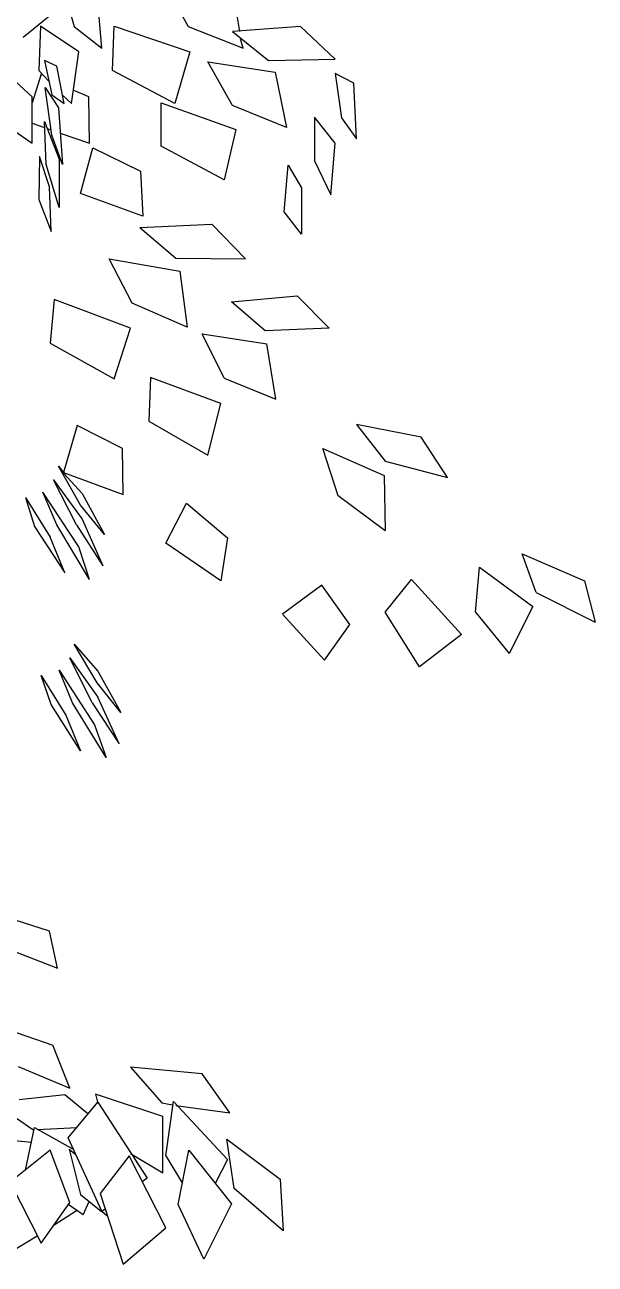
# Model space of a CAD drawing. Header units: millimetres. Extents: x 563079 to 571925, y 2063830 to 2067381.
# Drawn here: x 570933.62 to 570936.92, y 2066941.37 to 2066948.56 of the extents above; entities that cross this region are included whole.
import ezdxf

# ---------------------------------------------------------------- set-up
doc = ezdxf.new("R2010")
doc.units = ezdxf.units.MM
doc.header["$MEASUREMENT"] = 0
doc.layers.add('SO', color=48, linetype='Continuous')

# ---------------------------------------------------------------- blocks, each defined once
blk = doc.blocks.new('fsdfasdfsdf')
at = {"color": 99, "linetype": 'ByBlock'}
for p, q in [((593962.75, 2069291.34), (593971.67, 2069259.68)), ((593991.89, 2069244.07), (593988.32, 2069284.65)), ((594037.08, 2069291.34), (594054.33, 2069259.68)), ((594091.79, 2069256.11), (594087.03, 2069284.65)), ((593934.81, 2069252.1), (593964.54, 2069276.18)), ((593947.29, 2069260.12), (593946.1, 2069228.01)), ((593975.24, 2069241.39), (593947.29, 2069260.12)), ((593971.67, 2069259.68), (593991.89, 2069244.07)), ((593999.62, 2069228.01), (594000.81, 2069260.12)), ((594000.81, 2069260.12), (594055.52, 2069241.39)), ((594054.33, 2069259.68), (594094.17, 2069244.07)), ((594135.79, 2069259.68), (594086.44, 2069256.11)), ((594160.77, 2069236.04), (594135.79, 2069259.68)), ((594086.44, 2069256.11), (594112.6, 2069235.15)), ((594094.17, 2069244.07), (594092.38, 2069250.76)), ((593969.89, 2069203.93), (593975.24, 2069241.39)), ((594055.52, 2069241.39), (594044.81, 2069203.93)), ((593959.19, 2069231.13), (593950.27, 2069235.15)), ((593950.27, 2069235.15), (593955.62, 2069210.17)), ((593964.54, 2069203.93), (593959.19, 2069231.13)), ((594086.44, 2069202.59), (594068.6, 2069234.26)), ((594068.6, 2069234.26), (594117.36, 2069226.67)), ((594112.6, 2069235.15), (594160.77, 2069236.04)), ((593941.35, 2069208.84), (593923.51, 2069225.34)), ((593947.89, 2069225.34), (593941.35, 2069204.38)), ((593946.1, 2069228.01), (593953.24, 2069220.43)), ((593949.08, 2069224.44), (593947.89, 2069225.34)), ((594044.81, 2069203.93), (593999.62, 2069228.01)), ((594117.36, 2069226.67), (594125.68, 2069186.54)), ((594174.45, 2069218.65), (594160.77, 2069225.78)), ((594160.77, 2069225.78), (594165.53, 2069193.67)), ((593955.62, 2069181.18), (593950.86, 2069215.53)), ((593950.86, 2069215.53), (593960.37, 2069200.81)), ((593982.38, 2069208.84), (593971.08, 2069213.74)), ((594176.23, 2069178.51), (594174.45, 2069218.65)), ((593941.35, 2069175.39), (593941.35, 2069208.84)), ((593955.62, 2069210.17), (593964.54, 2069203.93)), ((593962.75, 2069210.62), (593969.89, 2069203.93)), ((593982.97, 2069175.39), (593982.38, 2069208.84)), ((594034.7, 2069204.38), (594088.82, 2069185.2)), ((594034.7, 2069173.16), (594034.7, 2069204.38)), ((593960.37, 2069200.81), (593963.35, 2069159.78)), ((594125.68, 2069186.54), (594086.44, 2069202.59)), ((593917.56, 2069191.44), (593941.35, 2069175.39)), ((593941.35, 2069189.66), (593950.27, 2069186.54)), ((593951.46, 2069159.78), (593950.27, 2069191)), ((593950.27, 2069191), (593960.97, 2069163.79)), ((593952.05, 2069186.09), (593955.02, 2069184.75)), ((594160.77, 2069175.39), (594145.9, 2069194.12)), ((594145.9, 2069194.12), (594145.9, 2069162.45)), ((594165.53, 2069193.67), (594176.23, 2069178.51)), ((593963.35, 2069159.78), (593955.62, 2069181.18)), ((593961.56, 2069182.52), (593982.97, 2069175.39)), ((594088.82, 2069185.2), (594080.49, 2069148.63)), ((593976.43, 2069138.82), (593985.35, 2069171.82)), ((593985.35, 2069171.82), (594019.84, 2069154.87)), ((594080.49, 2069148.63), (594034.7, 2069173.16)), ((594157.8, 2069137.92), (594160.77, 2069175.39)), ((593946.7, 2069165.58), (593946.1, 2069134.36)), ((593953.83, 2069143.72), (593946.7, 2069165.58)), ((593960.97, 2069128.56), (593951.46, 2069159.78)), ((593960.97, 2069163.79), (593960.97, 2069128.56)), ((594123.9, 2069125.44), (594126.87, 2069159.33)), ((594126.87, 2069159.33), (594136.39, 2069142.83)), ((594145.9, 2069162.45), (594157.8, 2069137.92)), ((594019.84, 2069154.87), (594021.62, 2069122.32)), ((593955.02, 2069111.17), (593953.83, 2069143.72)), ((594136.39, 2069142.83), (594136.39, 2069109.38)), ((593946.1, 2069134.36), (593955.02, 2069111.17)), ((594021.62, 2069122.32), (593976.43, 2069138.82)), ((594136.39, 2069109.38), (594123.9, 2069125.44)), ((594019.24, 2069114.29), (594071.57, 2069116.52)), ((594019.24, 2069114.29), (594045.41, 2069091.99)), ((594095.95, 2069091.54), (594071.57, 2069116.52)), ((594013.89, 2069059.43), (593997.24, 2069091.54)), ((593997.24, 2069091.54), (594048.38, 2069082.62)), ((594045.41, 2069091.99), (594095.95, 2069091.54)), ((594048.38, 2069082.62), (594053.73, 2069042.04)), ((593957.4, 2069062.11), (593954.43, 2069030.44)), ((594012.7, 2069041.15), (593957.4, 2069062.11)), ((594085.84, 2069060.32), (594133.41, 2069064.78)), ((594110.22, 2069039.36), (594085.84, 2069060.32)), ((594133.41, 2069064.78), (594156.61, 2069041.15)), ((594053.73, 2069042.04), (594013.89, 2069059.43)), ((594000.81, 2069004.58), (594012.7, 2069041.15)), ((594080.49, 2069005.02), (594064.44, 2069037.13)), ((594064.44, 2069037.13), (594111.41, 2069030)), ((594156.61, 2069041.15), (594110.22, 2069039.36)), ((593954.43, 2069030.44), (594000.81, 2069004.58)), ((594117.95, 2068989.86), (594111.41, 2069030)), ((594026.97, 2069005.47), (594025.79, 2068973.8)), ((594078.11, 2068986.74), (594026.97, 2069005.47)), ((594080.49, 2069005.02), (594117.95, 2068989.86)), ((594068.6, 2068949.28), (594078.11, 2068986.74)), ((593974.05, 2068970.68), (593963.94, 2068936.79)), ((594006.76, 2068954.18), (593974.05, 2068970.68)), ((594025.79, 2068973.8), (594068.6, 2068949.28)), ((594223.21, 2068962.21), (594176.23, 2068971.57)), ((594176.23, 2068971.57), (594197.04, 2068944.82)), ((594242.23, 2068933.22), (594223.21, 2068962.21)), ((594007.35, 2068920.73), (594006.76, 2068954.18)), ((594163.15, 2068919.84), (594151.85, 2068954.18)), ((594151.85, 2068954.18), (594196.45, 2068934.56)), ((594197.04, 2068944.82), (594242.23, 2068933.22)), ((593976.43, 2068913.15), (593960.37, 2068941.25)), ((593960.37, 2068941.25), (593963.94, 2068936.79)), ((593963.94, 2068936.79), (594007.35, 2068920.73)), ((593963.94, 2068936.34), (593977.62, 2068921.62)), ((594196.45, 2068934.56), (594197.04, 2068894.42)), ((593973.46, 2068898.88), (593956.81, 2068931.44)), ((593956.81, 2068931.44), (593977.62, 2068902.89)), ((593936.59, 2068918.5), (593954.43, 2068889.96)), ((593936.59, 2068918.5), (593943.13, 2068897.54)), ((593975.24, 2068882.82), (593949.08, 2068922.52)), ((593959.19, 2068898.88), (593949.08, 2068922.52)), ((593977.62, 2068921.62), (593993.67, 2068891.74)), ((594197.04, 2068894.42), (594163.15, 2068919.84)), ((593993.67, 2068891.74), (593976.43, 2068913.15)), ((594038.27, 2068885.5), (594053.14, 2068914.49)), ((594053.14, 2068914.49), (594082.87, 2068889.51)), ((593982.97, 2068859.19), (593959.19, 2068898.88)), ((593973.46, 2068898.88), (593992.49, 2068869)), ((593977.62, 2068902.89), (593992.49, 2068869)), ((593943.13, 2068897.54), (593965.13, 2068864.09)), ((593965.13, 2068864.09), (593954.43, 2068889.96)), ((593982.97, 2068859.19), (593975.24, 2068882.82)), ((594078.11, 2068858.3), (594038.27, 2068885.5)), ((594082.87, 2068889.51), (594078.11, 2068858.3)), ((594296.35, 2068877.92), (594341.54, 2068858.3)), ((594306.45, 2068849.82), (594296.35, 2068877.92)), ((594262.45, 2068835.55), (594265.42, 2068868.11)), ((594265.42, 2068868.11), (594304.08, 2068839.56)), ((594151.25, 2068855.17), (594122.71, 2068834.21)), ((594171.47, 2068826.63), (594151.25, 2068855.17)), ((594197.04, 2068835.55), (594216.07, 2068859.19)), ((594216.07, 2068859.19), (594252.34, 2068819.5)), ((594341.54, 2068858.3), (594349.27, 2068828.41)), ((594306.45, 2068849.82), (594349.27, 2068828.41)), ((594304.08, 2068839.56), (594286.83, 2068805.67)), ((594122.71, 2068834.21), (594153.04, 2068800.76)), ((594222.02, 2068795.86), (594197.04, 2068835.55)), ((594262.45, 2068835.55), (594286.83, 2068805.67)), ((594153.04, 2068800.76), (594171.47, 2068826.63)), ((594252.34, 2068819.5), (594222.02, 2068795.86)), ((593988.32, 2068784.26), (593971.67, 2068812.36)), ((593971.67, 2068812.36), (593988.92, 2068792.74)), ((593984.76, 2068769.99), (593968.7, 2068802.55)), ((593968.7, 2068802.55), (593988.92, 2068774.01)), ((593960.97, 2068793.63), (593986.54, 2068753.94)), ((593970.48, 2068769.99), (593960.97, 2068793.63)), ((593988.92, 2068792.74), (594005.57, 2068762.86)), ((593947.89, 2068789.61), (593965.73, 2068761.07)), ((593955.02, 2068768.65), (593947.89, 2068789.61)), ((594005.57, 2068762.86), (593988.32, 2068784.26)), ((594004.38, 2068740.11), (593988.92, 2068774.01)), ((593976.43, 2068735.21), (593955.02, 2068768.65)), ((593994.86, 2068730.3), (593970.48, 2068769.99)), ((593984.76, 2068769.99), (594004.38, 2068740.11)), ((593965.73, 2068761.07), (593976.43, 2068735.21)), ((593986.54, 2068753.94), (593994.86, 2068730.3)), ((593953.83, 2068604.53), (593912.21, 2068617.91)), ((593959.78, 2068577.77), (593953.83, 2068604.53)), ((593920.53, 2068592.94), (593959.78, 2068577.77)), ((593916.97, 2068535.41), (593956.21, 2068522.03)), ((593968.7, 2068490.81), (593956.21, 2068522.03)), ((593931.24, 2068506.42), (593968.7, 2068490.81)), ((594012.7, 2068505.97), (594035.3, 2068480.1)), ((594064.44, 2068501.07), (594012.7, 2068505.97)), ((594084.65, 2068472.97), (594064.44, 2068501.07)), ((593965.13, 2068485.9), (593931.83, 2068482.33)), ((593981.78, 2068472.08), (593965.13, 2068485.9)), ((594035.89, 2068470.29), (593987.13, 2068486.35)), ((593987.13, 2068486.35), (593988.92, 2068479.66)), ((593967.51, 2068454.68), (593988.92, 2068480.55)), ((593988.92, 2068480.55), (594024.6, 2068425.7)), ((594035.3, 2068480.1), (594043.03, 2068478.77)), ((594038.27, 2068441.75), (594043.62, 2068481)), ((594043.62, 2068481), (594082.87, 2068439.07)), ((594045.41, 2068478.32), (594084.65, 2068472.97)), ((593930.05, 2068468.96), (593941.94, 2068460.93)), ((594035.89, 2068429.26), (594035.89, 2068470.29)), ((593936.59, 2068431.49), (593943.13, 2068462.27)), ((593941.94, 2068460.93), (593942.54, 2068460.93)), ((593943.13, 2068462.27), (593971.08, 2068446.66)), ((593944.91, 2068460.93), (593974.05, 2068462.27)), ((593894.96, 2068456.02), (593940.75, 2068451.56)), ((593991.89, 2068401.61), (593967.51, 2068454.68)), ((594082.28, 2068453.79), (594120.93, 2068424.8)), ((594087.63, 2068418.11), (594082.28, 2068453.79)), ((593954.43, 2068445.76), (593925.29, 2068422.57)), ((593968.7, 2068407.86), (593954.43, 2068445.76)), ((593968.11, 2068446.66), (593972.27, 2068443.09)), ((593968.11, 2068446.66), (593976.43, 2068413.65)), ((594011.51, 2068441.75), (593990.7, 2068414.55)), ((594038.27, 2068389.57), (594011.51, 2068441.75)), ((594035.89, 2068429.26), (594012.7, 2068443.09)), ((594038.27, 2068441.75), (594050.17, 2068421.68)), ((594047.19, 2068406.52), (594054.92, 2068445.76)), ((594054.92, 2068445.76), (594085.84, 2068406.96)), ((594082.87, 2068439.07), (594073.95, 2068421.68)), ((594024.6, 2068425.7), (594021.03, 2068423.02)), ((594120.93, 2068424.8), (594123.31, 2068387.34)), ((593925.29, 2068422.57), (593947.89, 2068378.42)), ((593990.7, 2068414.55), (594007.35, 2068363.26)), ((594123.31, 2068387.34), (594087.63, 2068418.11)), ((593947.89, 2068378.42), (593968.7, 2068407.86)), ((593978.21, 2068398.94), (593967.51, 2068406.52)), ((593976.43, 2068413.65), (593991.3, 2068401.61)), ((593978.21, 2068398.94), (593982.38, 2068408.3)), ((594065.63, 2068366.83), (594047.19, 2068406.52)), ((594085.84, 2068406.96), (594065.63, 2068366.83)), ((593957.4, 2068391.8), (593973.46, 2068402.06)), ((593991.3, 2068401.61), (593991.89, 2068401.61)), ((593991.89, 2068401.61), (593994.27, 2068403.4)), ((593991.89, 2068401.61), (593995.46, 2068398.49)), ((594007.35, 2068363.26), (594038.27, 2068389.57)), ((593925.89, 2068372.18), (593944.91, 2068383.77))]:
    blk.add_line(p, q, dxfattribs=at)

msp = doc.modelspace()

# ---------------------------------------------------------------- block references
at = {"layer": 'SO', "color": 5, "xscale": 0.007999999914318323, "yscale": 0.007999999914318323, "zscale": 0.007999999914318323}
msp.add_blockref('fsdfasdfsdf', (566182.13012, 2050394.4683), dxfattribs=at)

doc.saveas('drawing.dxf')
